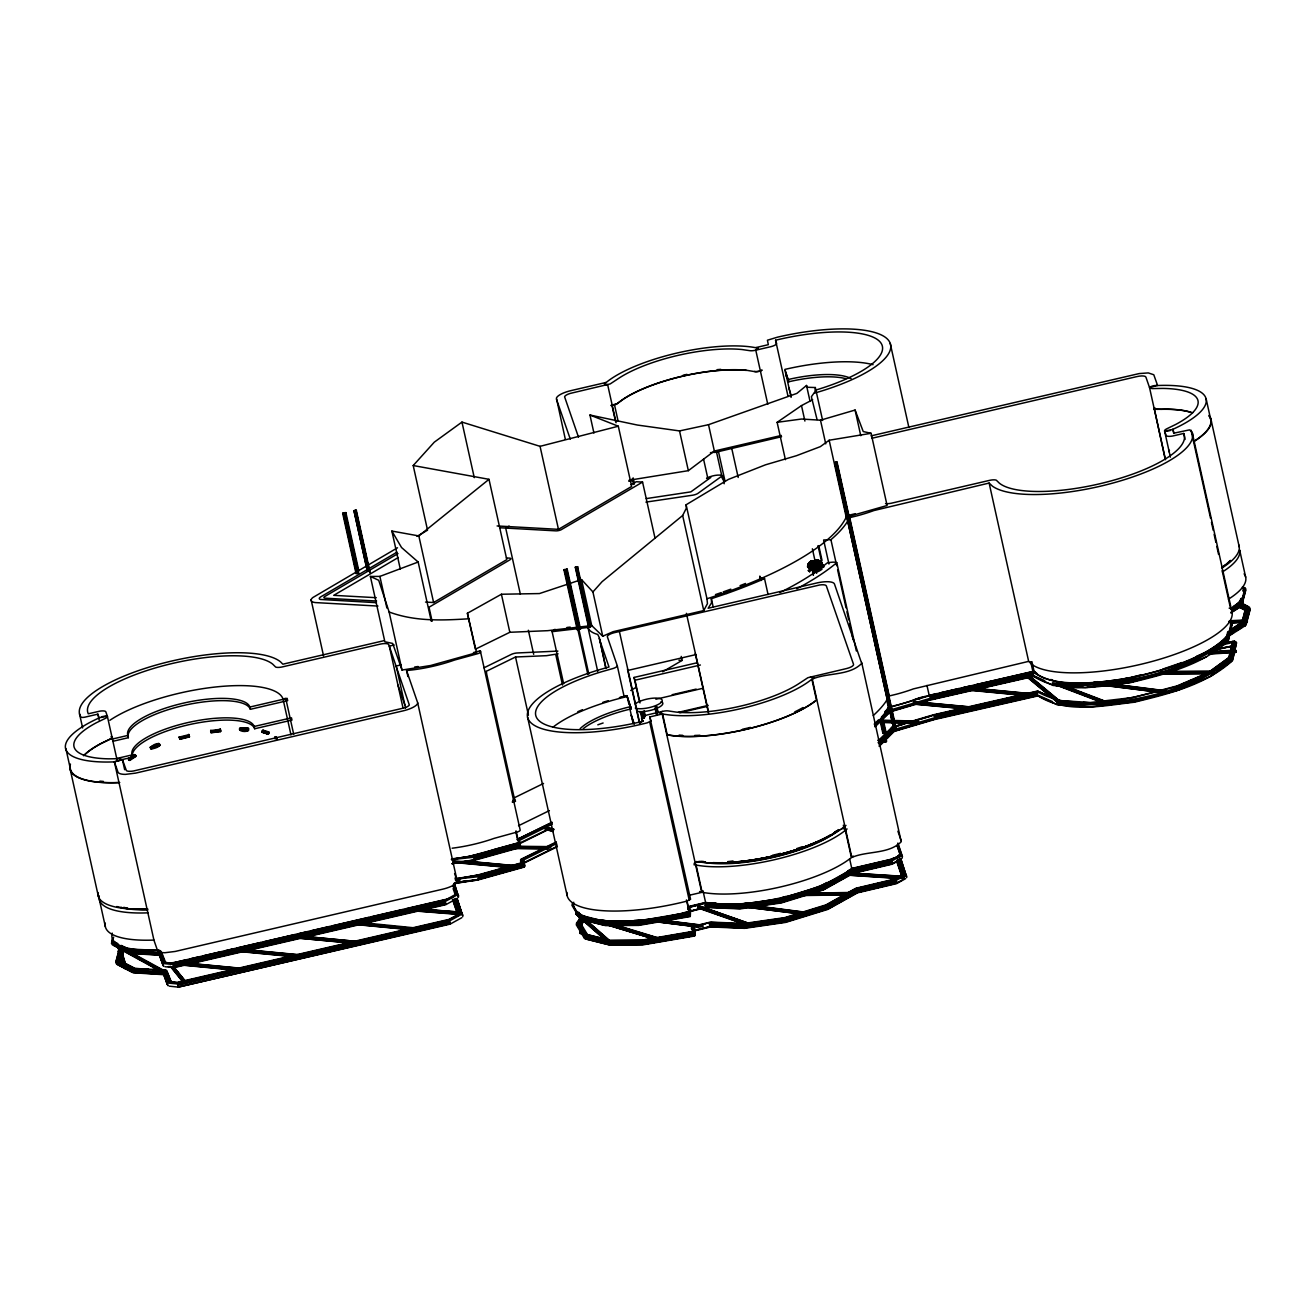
<?xml version="1.0" encoding="UTF-8"?>
<svg xmlns="http://www.w3.org/2000/svg" width="1316" height="1316" viewBox="0 0 1316 1316"><rect width="100%" height="100%" fill="white"/><g stroke="black" fill="none" stroke-linecap="round" stroke-linejoin="round"><path stroke-width="1.5" d="M811.051 561.126L807.547 566.834M812.564 570.618L813.765 571.522L812.12 570.256M809.258 564.794L809.175 567.361L810.64 568.117M811.281 561.11C808.073 561.159 808.008 568.347 807.596 566.785L808.09 567.558M179.914 739.296L179.305 736.861L179.914 739.296L189.438 736.894L188.813 734.46L189.438 736.894M813.074 574.747L813.091 574.187M901.69 876.209L848.146 872.853L848.08 875.354M903.352 878.644L903.664 876.324M514.671 799.371L512.335 802.234M683.185 933.538L693.219 931.81L692.15 926.579L691.394 928.635L693.104 930.889M808.731 566.768L809.225 568.364L808.188 567.196M814.291 561.373C812.301 559.793 813.946 563.067 814.078 561.11M664.498 920.97L690.258 916.561L690.637 909.471L688.942 907.217L705.392 903.171L739.362 904.569L780.47 898.614L822.516 885.635L852.242 869.07L891.36 859.842L900.374 854.857L901.74 855.416L902.332 858.081M809.653 568.019L809.307 565.748M451.914 863.773L473.925 860.467L520.083 847.57L519.952 841.862L518.175 839.657L552.062 822.961M543.459 848.261L521.317 859.068L520.478 861.174L522.271 863.378M454.217 883.53L478.234 879.927L524.41 867.03L524.278 861.322L522.485 859.118L543.886 848.557M891.327 729.146L892.166 727.041L903.944 723.537M1233.98 651.387L1231.661 661.389C1204.535 685.356 1168.542 693.812 1134.326 702.234C1102.561 705.672 1066.98 714.111 1038.028 695.884L1037.107 694.322L934.327 717.845L895.127 729.294L887.017 738.506M807.843 564.893L808.172 566.653L809.389 562.327M811.956 563.495L812.235 561.455M838.128 829.59L837.568 830.988A87.547 26.32 -12.5 0 1 709.949 862.704M128.31 759.283L134.397 754.611L135.943 755.746L128.655 759.974L131.123 757.49M128.754 758.197L130.3 759.332L129.248 760.418M657.441 921.957L657.572 919.473L657.441 921.957L698.648 927.073M261.95 731.828L263.068 730.183L268.744 731.959L267.987 734.213L261.95 731.828L267.987 734.213M267.016 733.39L268.744 731.959M808.814 563.034L807.892 566.094M811.265 569.631L810.08 568.347M112.65 938.209L111.63 942.042L127.52 950.267L158.743 952.208L163.595 966.224L158.627 953.689L127.455 951.764L111.482 943.49L112.502 939.64M118.983 950.004L115.94 961.503L131.83 969.727L163.052 971.669L167.922 985.668L162.954 973.149L131.764 971.224L115.792 962.934L118.851 951.386M160.519 970.024L166.441 970.402L170.981 982.953M813.699 571.276L812.762 570.782L813.025 571.999M220.512 731.581L220.2 729.097L220.512 731.581L211.136 732.782L210.807 730.298L211.251 731.104M593.927 433.03L589.946 415.034L637.322 425.035L679.533 430.924L708.518 424.69L796.871 393.402L806.511 385.473L807.3 387.266L815.328 387.529L815.015 391.675L811.38 396.725L817.055 419.541M809.998 566.538L810.08 565.469L810.294 566.686M808.814 563.593L808.781 568.167L807.892 566.472L809.932 568.808L809.324 567.18M808.205 565.946L809.274 563.445L808.501 565.896L808.386 564.844M508.437 867.524L454.053 862.506L454.267 860.022M971.241 709.489L913.288 704.093L913.617 701.806L973.56 707.383L973.231 709.669M235.334 970.205L181.032 965.023L181.263 962.522M299.522 957.012L239.183 951.254L239.38 949.247M243.312 970.747L243.69 968.691L187.365 963.328M353.428 943.375L297.103 938.012L297.416 936.35L359.762 942.289M301.545 957.209L301.726 955.794L239.38 949.856M512.911 801.345L513.01 802.217L512.944 800.983M809.718 564.301L810.82 561.422M1023.223 695.391L968.905 690.209L969.218 687.939M1242.978 603.83L1243.258 601.363L1241.399 600.573M1243.258 601.363L1241.646 605.36M758.822 906.231L808.435 912.597L808.172 914.85L746.6 907.201L746.912 904.701M808.106 915.081L808.435 912.597M900.489 860.746L899.437 856.864M1112.217 683.975L1166.058 690.801L1165.795 693.055L1103.927 685.439L1104.239 682.955L1108.236 683.465M162.871 965.006L158.743 952.208M167.181 984.467L163.052 971.669M813.897 561.685L814.555 560.83M1227.779 631.614L1226.38 637.618C1199.271 661.586 1163.278 670.025 1129.062 678.464C1097.281 681.902 1061.699 690.341 1032.764 672.114L1033.718 676.44C1062.654 694.667 1098.235 686.228 1130.016 682.774C1164.676 674.302 1201.13 665.633 1228.305 640.991L1232.187 623.323L1230.115 621.613M1178.05 690.209L1210.885 676.292L1232.615 660.451L1236.497 642.784L1234.424 641.073L1223.6 643.327M1037.107 694.322L1037.074 691.574C1073.511 711.989 1118.107 701.099 1156.484 691.805M808.271 570.667L809.751 571.555L808.518 570.65L809.801 570.354L808.435 570.239M900.868 858.608L906.658 877.542L900.72 860.055M1242.156 600.392L1242.584 603.172M1242.403 605.195L1242.863 600.705M454.793 884.582L458.511 897.167L454.645 885.997M462.821 916.627L457.178 898.466M808.896 565.814L809.324 563.758L808.649 567.69L810.376 561.8M579.961 932.501L581.935 932.139L582.248 933.274L579.879 933.11L579.599 914.406M808.353 566.127L809.027 563.84M811.873 562.014L811.84 564.251M808.172 564.153L807.646 566.275L808.353 563.725M810.985 562.985L811.33 561.537M579.862 918.765L576.392 923.322L585.867 939.065L609.884 945.085L643.03 944.855L694.585 936.005L694.963 928.915L693.252 926.661L709.702 922.631L743.672 924.013L784.78 918.058L826.843 905.079L856.552 888.514L895.67 879.285L904.684 874.317L906.806 876.111M809.225 568.973L809.899 568.677M457.244 880.93L458.281 881.95L459.564 881.276L459.35 879.828L457.919 879.614M1103.927 685.439L1104.091 684.583L1165.894 692.43M1104.075 683.81L1104.239 682.955M514.375 801.921L514.375 800.819C511.118 799.157 516.119 803.073 515.05 800.852M605.821 668.413L599.274 637.602L597.727 634.46L595.112 633.605A63.365 19.049 -12.5 0 1 588.976 629.459L587.972 627.452L552.111 631.664L563.659 683.761M811.166 563.166L811.38 561.998M126.517 968.148L124.198 968.082L125.612 966.783L119.937 947.833M1165.186 459.235L1154.214 408.223M807.58 566.077L808.205 564.103M1209.486 651.7L1210.194 653.591L1208.96 654.134L1235.642 652.456L1236.333 651.206L1235.461 650.088L1213.484 651.453M878.117 742.504L886.458 741.484L885.8 739.576L884.582 740.102M809.801 570.354L809.291 571.473M1232.187 623.323L1228.437 639.609C1179.432 677.526 1113.089 689.321 1052.389 684.271M1236.497 642.784L1232.747 659.069C1183.742 696.97 1117.399 708.781 1056.699 703.731M1231.447 622.123L1227.713 638.326C1178.922 676.062 1112.892 687.807 1052.455 682.774M1235.757 641.566L1232.023 657.77C1183.232 695.506 1117.202 707.268 1056.764 702.234M1227.335 641.945L1230.608 627.929M1234.424 641.073L1230.69 657.079L1209.223 672.723L1177.672 686.212L1162.258 690.275M661.537 941.368L662.112 938.966L661.537 941.368L605.492 924.424M1223.14 643.672L1232.993 641.468L1229.276 657.227L1209.766 671.44M1228.19 659.546L1232.993 641.468M1230.263 623.142L1246.696 622.287L1247.387 621.103L1246.005 619.902M751.14 926.316L751.37 924.21L700.523 906.346M1108.895 703.928C1106.97 706.955 1108.171 700.671 1109.075 703.205M121.335 948.852L118.407 960.022L133.771 967.967M122.635 949.543L119.772 960.565L134.906 968.379L148.708 969.267M123.852 949L120.513 961.782L135.564 969.547M120.365 963.23L121.319 959.561M122.273 955.877L123.704 950.382M1242.288 620.987L1245.627 608.124L1240.593 605.524M1242.617 620.527L1245.479 609.571L1238.784 606.117M113.62 937.14L112.633 940.924L117.848 943.621M119.427 950.925L116.943 960.384L132.603 968.477L165.207 969.958L169.715 981.44L177.249 982.345L231.188 969.843M1240.791 598.55L1239.804 602.333L1233.158 606.561M1242.781 590.983L1243.784 587.199M1244.739 591.526L1240.758 606.66L1230.789 612.993M1245.068 626.103L1245.528 621.843M1247.058 618.536L1249.048 610.969M578.991 917.022L575.734 913.847L577.082 912.333M1231.118 609.423L1241.087 603.073L1245.133 587.742M1245.726 590.407L1241.679 605.738L1231.71 612.088M1250.052 609.867L1246.005 625.199L1227.696 636.829M1170.96 673.134C1162.061 672.558 1162.357 675.519 1161.09 671.719M1169.875 671.44L1213.845 671.242L1214.043 673.249L1212.924 672.953M164.632 973.626L120.365 949.33L121.417 947.191M804.273 893.251C806.198 897.134 801.049 894.387 804.273 893.251L852.735 892.413L852.11 894.699M812.597 561.175L812.35 563.133M880.98 720.132L882.148 721.398L881.44 722.55L880.404 722.023L880.98 720.132L918.058 721.119L918.65 722.352L917.943 723.504L880.865 722.5M809.636 563.972L810.36 562.541L809.916 563.314M809.011 563.232L807.958 566.324L808.731 568.084M807.695 565.485L810.82 561.225L809.159 562.853L809.85 561.916M239.512 728.883L240.219 727.945L248.51 728.34C250.534 732.568 239.298 732.338 239.512 728.883L248.51 728.34M240.976 729.508L240.269 730.446M514.638 801.181L514.095 801.082M808.912 571.16L808.715 570.947M814.028 561.373L813.206 560.715L812.975 564.383M809.982 562.853L810.771 561.504M807.843 565.518L808.567 563.939M359.564 941.713L303.453 936.301M632.223 478.679L633.654 484.469M1219.767 647.505L1219.159 648.772L1231.776 646.14M513.997 800.983L515.527 801.214M602.744 636.22L592.924 591.937L602.054 581.705L682.659 515.494L686.31 508.239L686.13 504.752L728.455 479.386L765.501 464.811L796.476 455.698L820.361 446.634L829.162 440.235L871.093 433.309L887.099 505.509L846.221 517.172A226.188 68.021 -12.5 0 1 706.972 598.764L707.449 603.6L703.747 610.575L613.124 631.68L602.744 636.22L591.723 625.594L581.524 579.566L539.445 593.565L501.412 594.24L467.394 613.272L475.372 649.199L509.835 632.289L547.67 630.677L591.723 625.594M887.05 701.329L888.333 707.169L886.31 710.969A226.336 68.07 -12.5 0 1 874.712 725.017M810.343 568.347L810.08 565.469M871.011 435.892L1139.228 373.563L1148.292 372.921L1153.787 374.747L1157.603 385.522A91.232 27.439 -12.5 0 1 1172.803 429.345L1174.119 433.112L1189.615 429.855L1192.181 432.372A105.165 31.617 -12.5 0 1 1111.757 483.35A105.165 31.617 -12.5 0 1 992.445 486.18L989.122 483.054L873.873 510.559A63.365 19.049 -12.5 0 1 856.749 515.921L849.725 517.649L846.155 523.538A230.432 69.287 -12.5 0 1 830.922 539.692L823.619 539.988L828.948 564.038M849.725 517.649L889.254 695.967L885.684 701.856A230.432 69.287 -12.5 0 1 873.281 715.526M521.317 859.068L522.485 864.283M1231.661 632.832L1231.99 631.45L1230.115 630.857L1229.786 632.223L1231.661 632.832L1228.305 635.167M578.497 437.175L564.58 396.758A8.357 2.517 -12.5 0 1 570.305 393.402L610.229 383.91L618.948 378.169A82.875 24.922 -12.5 0 1 741.977 349.53L749.857 350.681A6.975 2.106 -12.5 0 0 755.779 350.188L758.098 348.411L755.91 347.572M623.965 695.884L617.303 665.83L607.318 636.631A8.357 2.517 -12.5 0 1 613.881 632.782L819.769 584.962A8.373 2.517 -12.5 0 1 826.349 585.933L853.525 664.317A8.373 2.517 -12.5 0 1 846.122 668.66L807.876 677.707L799.157 683.448A82.875 24.922 -12.5 0 1 676.128 712.088L668.248 710.92A6.975 2.106 -12.5 0 0 662.343 711.43L660.007 713.206L662.195 714.045L701.724 892.363L699.553 891.541M555.023 629.262L552.111 631.664M150.254 746.995C152.212 746.008 151.472 751.222 150.287 747.636C159.006 739.082 165.882 746.452 151.373 749.001M158.693 743.425L159.581 745.761M120.365 949.33L121.796 948.606M579.698 919.275L577.411 922.269L584.913 934.755L608.93 940.759L642.076 940.529L653.97 938.489M579.714 920.164L576.244 924.737L584.567 938.604L608.88 944.691L642.504 944.444L694.651 935.495L693.252 926.661M583.465 920.624L580.998 923.848L587.561 934.771L603.156 938.67M580.965 924.835L584.337 920.41M580.85 925.28L584.551 920.41M757.523 349.299L757.638 347.967M660.583 712.301L660.467 713.65M1231.069 625.939L1232.039 624.787M1235.379 645.383L1236.349 644.231M899.206 859.364L900.473 858.608M276.919 737.569L275.093 736.861L274.896 738.802M427.404 529.542L413.208 465.535L434.296 442.16L461.965 422.091L540.053 446.338L618.306 426.22L631.664 486.443L558.461 529.345L497.103 525.956M897.068 845.744L899.716 853.393A12.551 3.767 -12.5 0 1 888.728 859.825L852.834 868.182L847.668 871.422A87.053 26.172 -12.5 0 1 714.423 903.483L705.59 902.463L689.107 906.362L687.676 907.398L689.058 911.61L682.379 913.238A100.987 30.367 -12.5 0 1 573.727 902.25M897.89 856.272L898.91 855.186M897.94 859.101L903.22 874.63L902.217 875.732L896.936 860.187M694.585 936.005L694.914 930.231L709.966 926.563L743.951 927.945L785.619 921.94M520.083 847.57L519.886 843.194M524.212 862.638L523.439 863.428L557.326 846.731L556.569 843.605L523.62 859.973M134.397 754.611L134.89 756.832M184.503 982.953L185.753 982.164M810.113 562.508L811.544 561.192M874.202 724.113L878.545 719.852M881.457 717.006L890.159 708.485L889.024 707.63L884.665 711.89M874.86 725.445L890.817 709.834L930.017 698.385L1032.797 674.861M874.795 726.777L890.751 711.15L930.248 699.602L1033.225 676.046L1053.047 685.455L1085.634 687.528L1129.802 682.33L1174.596 670.502M878.512 743.573L894.469 727.945L893.334 727.074L880.256 739.888M879.187 744.905L895.127 729.294M879.104 746.238L895.061 730.61L934.557 719.046L1038.423 695.374L1052.586 701.658M882.97 717.598L888.81 711.907M875.436 726.169L879.795 721.908M882.707 719.062L889.978 711.94M878.249 740.678L892.166 727.041M885.832 738.473L888.744 735.628M879.746 745.629L884.122 741.352M515.411 801.23L515.148 800.26M847.076 828.965L845.365 830.297A91.232 27.439 -12.5 0 1 696.098 865.04L693.96 864.744M853.113 856.206L851.797 857.44L812.268 679.122L813.568 677.872A4.524 1.365 -12.5 0 0 811.873 676.885L810.475 676.95L813.502 677.345L812.268 679.122C827.6 672.427 849.281 676.046 861.684 663.428L834.476 584.024A16.73 5.034 -12.5 0 0 818.075 582.692L708.14 608.255L711.495 602.958L711.364 598.731L726.777 593.5M1234.227 650.63L1235.461 650.088M514.161 801.411L515.263 801.23M853.015 856.354L851.797 857.44C867.129 850.761 888.81 854.38 901.213 841.763L861.667 662.442M856.354 650.976L836.779 562.656L835.232 563.939A231.912 69.732 -12.5 0 1 796.822 588.729M845.991 825.395L843.704 827.27A91.577 27.537 -12.5 0 1 696.394 861.536M473.447 652.572L480.307 650.795L480.636 651.733A4.178 1.25 -12.5 0 1 477.774 653.674L454.514 660.056A63.365 19.049 -12.5 0 1 412.582 669.893L406.562 670.518L417.682 702.81A16.713 5.034 -12.5 0 1 402.943 710.903L135.647 773.117L125.398 774.384A16.713 5.017 -12.5 0 1 117.963 772.097L114.36 761.75L122.437 759.677L126.402 770.617A8.357 2.517 -12.5 0 0 133.442 770.995L404.473 707.86A8.357 2.517 -12.5 0 0 409.342 705.014L388.697 644.478A8.357 2.517 -12.5 0 0 380.653 644.034L282.463 666.883A6.975 2.089 -12.5 0 1 275.636 667.048L272.725 664.169A96.808 29.116 -12.5 0 0 164.911 665.287A96.808 29.116 -12.5 0 0 87.678 712.104L88.254 713.798L99.917 711.134A6.958 2.089 -12.5 0 1 105.79 711.726L107.353 716.184A6.975 2.106 -12.5 0 1 105.165 718.487L96.43 722.714A82.875 24.922 -12.5 0 0 108.981 758.839L119.674 758.674L122.437 759.677L114.41 761.865A91.232 27.439 -12.5 0 1 99.161 717.911L97.861 714.144L85.014 717.138A4.178 1.25 -12.5 0 1 80.819 716.973L79.519 713.914A105.165 31.617 -12.5 0 1 163.398 663.083A105.165 31.617 -12.5 0 1 280.522 661.849L282.858 664.202L384.058 640.662M1170.385 457.129L1164.611 431.072A6.975 2.106 -12.5 0 1 1166.798 428.786L1175.533 424.542A82.875 24.922 -12.5 0 0 1162.999 388.417L1152.29 388.582L1150.266 388.236L1150.25 386.986A4.524 1.365 -12.5 0 1 1154.477 385.604L1157.57 385.391L1149.526 387.578L1165.515 459.712M1154.839 407.746L1154.872 408.996L1156.896 409.342L1167.588 409.177A82.875 24.922 -12.5 0 1 1192.641 412.813M400.294 569.071L391.872 531.055L418.833 535.925L488.993 479.32L506.792 559.629L433.606 602.531L425.529 602.07M629.032 480.241L688.35 470.667L714.358 451.043L781.342 435.448M710.426 452.655A9.047 2.714 -12.5 0 1 715.065 452.424L781.572 436.698M342.67 513.355L345.993 512.911L342.67 513.355L356.06 573.628M353.971 510.772L356.373 510.444L353.971 510.772L366.819 568.726M563.939 569.828L567.262 569.384L563.939 569.828L577.329 630.101M575.256 567.245L577.642 566.933L575.256 567.245L588.614 627.419M834.739 462.656L837.14 462.344L834.739 462.656L894.107 730.479L895.439 730.676L896.509 730.166L837.058 462.13M884.286 732.354L882.904 733.374L886.129 732.617L882.921 718.322M894.107 730.479L896.509 730.166M838.983 829.903L832.666 834.541A82.875 24.922 -12.5 0 1 709.637 863.181L701.741 862.013A6.975 2.106 -12.5 0 0 695.835 862.523L694.091 863.395M1214.536 650.384L1219.422 646.83M1210.72 675.766L1213.977 673.397M1217.218 671.028L1228.618 662.721M1209.042 672.213L1228.322 658.165M724.195 483.745L722.402 475.718L698.056 493.303A5.577 1.678 -12.5 0 1 692.397 495.244L645.909 502.12M1228.683 634.559L1232.056 632.206M785.405 459.679L777.131 422.321L801.493 405.591L812.663 399.719M129.379 758.213L135.005 754.627M129.955 758.641L135.597 755.055M128.655 759.974L134.298 756.387M130.3 759.332L135.943 755.746M129.856 760.434L135.893 756.437M1231.825 610.723L1241.811 604.373L1245.89 588.959L1242.337 587.117M1231.085 612.039L1237.714 607.811M1229.457 630.331L1242.732 621.909L1246.63 607.021L1241.514 604.373M1229.16 631.302L1244.113 621.794L1248.094 606.66L1241.136 603.057M1230.444 632.042L1245.413 622.517L1249.46 607.186L1242.386 603.534M1227.828 635.48L1246.12 623.817L1250.2 608.42L1246.647 606.577M1228.749 635.71L1233.734 632.552M1237.056 630.43L1242.024 627.271M1231.858 629.13L1241.794 622.813M132.439 908.879A87.547 26.32 -12.5 0 0 141.898 909.175L142.457 908.813A86.576 26.024 -12.5 0 1 138.591 908.78M599.158 638.359L609.012 667.015L600.014 669.548A105.165 31.617 -12.5 0 0 530.101 721.925A105.165 31.617 -12.5 0 0 647.308 722.813L651.042 720.971L649.775 716.924L662.59 713.946A91.232 27.439 -12.5 0 0 811.857 679.204L816.463 699.964A91.232 27.439 -12.5 0 1 667.196 734.706L666.801 734.789M566.916 892.413A105.165 31.617 -12.5 0 0 686.837 901.147L690.571 899.289L649.775 716.924M397.514 547.785L312.895 597.513A15.315 4.606 -12.5 0 0 315.346 602.58L377.972 606.067M416.975 536.385L427.568 530.167M397.004 552.161L320.824 596.806A6.975 2.089 -12.5 0 0 320.397 599.454L376.442 602.679M397.991 553.608L324.789 596.51A4.178 1.25 -12.5 0 0 325.381 598.204L376.606 601.034M398.255 557.523L333.721 595.342L376.277 597.694M509.144 526.071L505.706 528.078L520.363 594.207M631.071 484.765L636.237 481.738L642.57 482.084L655.023 538.178M642.57 482.084L561.06 529.805A4.178 1.25 -12.5 0 1 555.878 530.858L499.767 527.749M630.726 690.505L636.039 687.38M662.622 671.818L682.116 660.402L681.227 656.404M853.015 894.403L804.553 895.242L781.342 902.463L739.641 908.501L705.656 907.102L705.179 905.951L705.063 904.437L739.049 905.819L780.75 899.782L823.372 886.639L852.998 870.106L891.87 860.96L901.74 855.416L897.792 843.753M806.379 912.662L827.682 906.082L857.308 889.55L896.18 880.404L906.066 874.877L900.786 859.332M821.694 885.421L826.958 882.477M848.014 870.748L851.518 868.807L890.948 859.48L894.123 857.752M822.665 889.731L826.168 887.774M829.672 885.816L850.728 874.104M891.87 860.96L892.462 863.625L853.591 872.771L823.964 889.303L808.468 894.09M843.556 895.094L826.02 904.865L801.576 912.416M847.06 893.136L855.844 888.251L895.258 878.923L903.22 874.63M825.527 905.523L843.128 895.719M848.409 892.791L855.449 888.876L895.11 879.45M828.718 908.205L856.798 892.577L894.238 883.71M896.18 880.404L896.772 883.069L857.9 892.215L828.274 908.764L785.668 921.907M163.019 963.542L173.284 964.513L445.203 901.526L457.919 894.502L454.053 883.332M167.329 983.003L177.594 983.973L449.513 920.97L462.229 913.946L457.063 899.075M457.491 898.236L445.811 904.684L249.941 950.053M461.817 917.68L450.121 924.128L178.302 987.115L169.254 986.161M901.328 859.167L892.314 864.151L853.196 873.38L823.487 889.945L781.424 902.924L754.019 906.888M905.638 878.627L896.624 883.612L857.506 892.84L827.797 909.405L785.734 922.384L744.626 928.339L710.656 926.941L694.206 930.988M898.269 860.351L891.903 863.79L852.488 873.117M896.212 883.25L902.579 879.812M812.926 571.966L814.061 572.707M762.112 370.059L760.368 370.931A6.975 2.106 -12.5 0 1 754.463 371.441M519.294 840.513L552.259 824.161M519.129 843.967L547.67 829.919M547.456 846.813L556.372 842.405M483.959 667.821L511.184 654.463A5.577 1.678 -12.5 0 1 517.27 652.966L557.902 651.091M543.557 783.448L514.128 797.874L514.572 799.421L486.098 671.423L515.527 656.997L546.535 655.681L558.132 653.838M518.52 825.741L549.381 810.623M551.963 822.286L517.484 839.197L515.757 831.416M516.991 839.608L552.062 822.5M519.804 843.03L547.472 829.524M547.143 846.451L556.372 841.944M524.113 862.49L555.484 847.175M810.837 568.709L811.627 569.351L810.409 567.706M99.128 717.796L107.353 716.184L117.124 760.27M1185.042 439.478L1183.709 433.457L1172.441 436.057A6.958 2.089 -12.5 0 1 1166.173 435.53L1164.611 431.072L1172.852 429.46M1181.916 662.54L1162.867 669.071M1196.524 656.306L1203.827 653.18M1206.575 656.832L1169.776 671.818M1208.137 672.64L1177.096 685.899L1161.222 690.094M1176.817 686.475L1205.637 674.154M150.879 746.781L159.088 743.54M150.287 747.636L159.499 744.066M151.57 748.031L159.779 744.79M150.978 748.886L159.812 745.432M577.148 914.291L575.964 914.373M467.394 613.272L476.573 652.687L430.677 665.501L402.005 670.041L392.711 643.442L384.864 641.764L370.388 576.457L379.88 576.408L418.159 562.031L431.303 621.317M615.526 421.498L611.973 405.443L616.447 404.275L620.066 401.561A82.53 24.823 -12.5 0 1 746.452 370.421M777.131 422.321L801.493 419.031L820.493 420.199L855.087 410.049L863.23 431.549L871.093 433.309M816.233 559.974L816.907 560.139M780.339 898.17L785.981 896.426M797.825 913.567L784.665 917.63L746.287 923.174M802.497 913.863L785.076 919.242L743.359 925.28L709.373 923.898L709.966 926.563M917.63 699.257L921.447 698.122M891.393 727.83L904.766 723.849M912.399 721.563L931.498 715.871M913.37 700.013L925.164 696.526M890.768 711.314L918.255 703.172M924.145 701.412L930.05 699.668M909.833 721.793L933.406 714.802L1037.469 691.048L1053.392 698.122M893.12 731.351L934.36 719.128M889.024 707.63L929.293 695.769L1032.764 672.114M891.903 711.38L930.264 700.079L1033.718 676.44M893.334 727.074L906.757 723.126M910.606 722.007L933.62 715.23L963.46 708.403M894.288 731.4L934.574 719.539L1038.028 695.884M841.368 828.8L845.382 827.978M814.489 393.089L818.091 392.069A105.165 31.617 -12.5 0 0 888.728 340.581A105.165 31.617 -12.5 0 0 777.476 337.176L767.425 340.219L768.33 344.677L755.516 347.671A91.232 27.439 -12.5 0 0 606.248 382.413L570.98 390.622A16.73 5.034 -12.5 0 0 556.421 398.172L565.321 439.248M469.022 856.453L518.455 842.98L518.159 844.839M452.671 862.885L473.859 859.99L520.462 846.978L520.379 845.727L519.129 843.26L472.97 856.157L452.951 859.167M519.869 844.296L473.267 857.325L453.033 859.496M473.612 858.789L520.379 845.727M456.29 879.203L477.132 875.173L522.765 862.441M455.27 878.907L477.28 875.601L523.439 862.704L524.689 865.171L524.771 866.422L478.169 879.45L455.056 882.608M477.198 875.65L506.676 867.425M510.608 866.323L522.386 863.033L520.544 859.858M524.179 863.757L477.576 876.785L455.336 879.17M477.922 878.249L524.689 865.171M478.086 879.499L523.719 866.75M101.497 716.776L105.658 715.97M1170.483 430.48L1166.305 431.286M1131.086 677.46L1141.021 674.845M1132.056 681.787L1163.821 673.381M1153.277 692.2L1133.421 697.447L1104.075 700.902M1178.906 689.962L1134.112 701.79L1089.961 706.988L1057.357 704.899L1037.534 695.49M179.289 737.108L188.945 734.673M179.404 737.733L189.126 735.266M179.798 738.424L189.323 736.022M179.601 738.49L189.109 736.088M179.798 739.082L189.438 736.647M689.091 907.398L702.777 903.993M697.315 925.872L705.129 923.931M706.001 902.628L687.84 907.119L688.992 911.856M690.604 910.985L699.701 908.747M697.595 925.23L710.311 922.088L742.273 923.388M694.93 930.445L711.265 926.398L715.262 926.563M889.254 695.967L896.278 694.256A63.365 19.049 -12.5 0 0 913.403 688.893L1028.651 661.372L1031.974 664.514A105.165 31.617 -12.5 0 0 1151.303 661.668A105.165 31.617 -12.5 0 0 1231.71 610.706L1192.181 432.372M700.013 908.484L689.897 911.527L706.347 907.497L740.316 908.879L750.104 907.464M847.389 515.592L855.318 513.684M888.333 707.169L898.252 704.784A59.088 17.766 -12.5 0 0 919.062 697.875L929.228 695.506L926.941 685.406M788.021 396.313L775.568 340.219L778.282 339.577A96.808 29.116 -12.5 0 1 880.717 342.703A96.808 29.116 -12.5 0 1 815.673 390.095M870.962 864.711L882.872 861.881M1222.383 644.889L1232.023 642.619L1232.615 645.284M892.297 862.391L853.508 871.521L823.931 888.037L781.095 901.263L739.164 907.333L705.179 905.951M896.607 881.852L857.835 890.965L828.241 907.497L785.405 920.707L743.474 926.777L709.489 925.395M871.916 438.261L1136.827 376.606A8.373 2.517 -12.5 0 1 1145.907 377.1L1149.526 387.578M394.191 644.972L389.306 646.107L403.074 708.222M401.084 664.876L396.198 666.011L405.542 708.09M109.853 720.313A96.808 29.116 -12.5 0 1 211.498 687.462A96.808 29.116 -12.5 0 1 283.022 698.977L285.736 698.352L293.715 734.344M112.14 739.082L127.849 735.43A62.675 18.852 -12.5 0 1 182.644 703.32A62.675 18.852 -12.5 0 1 249.876 707.037L287.168 698.352L287.661 700.622L250.369 709.308A62.675 18.852 -12.5 0 0 183.154 705.59A62.675 18.852 -12.5 0 0 128.343 737.7L112.65 741.352M116.466 758.542L132.159 754.89A62.675 18.852 -12.5 0 1 186.954 722.78A62.675 18.852 -12.5 0 1 254.185 726.481L291.478 717.812L291.971 720.082L254.695 728.751A62.675 18.852 -12.5 0 0 187.464 725.034A62.675 18.852 -12.5 0 0 132.669 757.161L120.891 759.891M628.045 670.387L695.835 654.611M639.066 700.145L634.032 677.444L697.447 662.688M634.032 677.444L634.986 680.224L700.392 665.008M672.18 694.7L696.18 689.107M655.878 699.24L703.435 688.169M662.343 711.43L647.127 714.966A6.958 2.089 -12.5 0 0 641.484 718.075L642.537 721.398L633.638 723.422A96.808 29.116 -12.5 0 1 536.829 718.059A96.808 29.116 -12.5 0 1 602.432 671.505L613.47 668.38A6.958 2.089 -12.5 0 0 617.303 665.83M678.201 712.384L708.222 705.392M679.714 712.779L707.465 706.33M1230.493 624.261A100.97 30.367 -12.5 0 1 1148.325 673.479A100.97 30.367 -12.5 0 1 1036.58 673.447L1034.853 671.538L1032.863 671.423L929.228 695.506M689.304 895.258L702.135 892.281A91.232 27.439 -12.5 0 0 851.403 857.538L845.365 830.297M172.922 962.901L186.921 959.66M190.919 958.722L198.897 956.88M202.894 955.959L220.874 951.781M224.871 950.859L232.866 949M236.864 948.079L260.848 942.536M264.829 941.598L294.8 934.656M298.798 933.735L306.793 931.876M310.79 930.955L328.77 926.793M332.767 925.872L368.727 917.532M372.724 916.61L402.696 909.669M406.693 908.731L444.644 899.947M159.598 950.991L163.974 962.391L173.021 963.345L444.857 900.358L456.537 893.909L453.329 884.599M173.613 965.993L445.565 902.99L445.203 901.526M164.944 966.717L173.992 967.655L183.977 965.335M189.981 963.954L245.944 950.991M237.176 968.461L289.125 956.419M297.12 954.577L349.069 942.536M353.066 941.614L448.97 919.39L459.383 913.666L454.234 898.729M163.908 970.451L168.3 981.851L177.347 982.789L449.167 919.818L460.847 913.37L455.698 898.466M177.923 985.437L449.875 922.434L449.513 920.97M178.302 987.115L450.105 923.651L449.875 922.434M929.08 695.358L937.091 693.532M941.088 692.611L959.101 688.498M963.098 687.594L971.109 685.768M975.107 684.846L1033.142 671.604L1036.695 673.167M929.655 696.921L1032.632 673.364M932.041 699.207L972.063 690.077M978.068 688.712L1034.113 675.914L1044.723 680.635M967.441 707.498L1037.074 691.574M933.965 716.381L1036.942 692.825M1019.834 675.141L1027.73 673.348M933.406 715.295L961.025 708.995M974.827 705.853L1020.213 695.506M1026.118 694.157L1035.988 691.903M1231.99 646.238L1218.172 649.314L1216.593 647.768M454.563 883.151L464.235 881.144M628.785 481.261L632.766 480.472M817.4 559.744L816.282 559.793M451.964 859.759L455.764 859.019M1217.185 648.92L1232.089 646.14M646.255 498.6L690.851 491.871L710.805 477.461L706.56 478.448A9.047 2.714 -12.5 0 1 721.267 475.29L722.402 475.718M816.035 559.777L816.101 559.876M451.997 859.907L455.78 859.233M456.307 879.351L465.798 877.673M469.598 876.999L475.29 875.995M642.093 919.884L634.115 920.575M683.119 912.86L687.034 912.185M637.766 921.085L689.304 912.235L690.341 916.035M689.749 913.37L637.602 922.335L603.978 922.565L579.665 916.479L572.082 903.862M690.143 914.834L637.766 923.832L603.945 924.062L579.55 917.959M638.194 925L689.946 916.166L689.502 915.031M658.543 921.99L638.721 925.395L605.574 925.625L581.557 919.621M656.174 937.666L693.302 931.3M657.934 937.815L693.614 931.695M694.058 932.83L641.912 941.779L608.288 942.026L583.975 935.939M694.453 934.278L642.076 943.276L608.272 943.523L583.86 937.403M645.399 943.983L694.256 935.627L693.812 934.475M643.014 940.397L649.035 939.377M659.086 937.65L663.1 936.959M667.113 936.285L671.127 935.594M675.157 934.903L679.171 934.212M451.306 859.282L464.992 857.012M468.907 856.371L472.822 855.713M452.26 863.609L473.776 860.039M455.616 878.743L477.132 875.173M454.629 883.381L476.129 879.812M744.001 903.434L748.031 902.842M210.642 730.561L220.43 729.311M210.593 731.202L220.644 729.919M213.225 731.63L220.743 730.676M210.692 731.959L220.068 730.775M210.889 732.568L220.693 731.318M452.688 862.983L473.925 860.467M455.073 882.674L478.234 879.927M1093.909 682.132L1097.807 681.672M1125.196 678.447L1129.112 677.987M1087.032 687.363L1106.591 685.06M1114.422 684.139L1118.337 683.678M1122.235 683.218L1130.066 682.297M1098.218 701.592L1090.388 702.497L1058.706 700.474M566.933 627.485L570.223 627.107M814.752 560.139L816.397 560.813M452.589 858.739L455.862 858.427A59.204 17.799 -12.5 0 0 494.668 849.33L518.701 842.684L516.102 831.005M1235.642 652.456L1234.326 652.094M877.986 740.135L885.8 739.576M878.562 740.563L886.375 740.003M878.825 741.286L886.622 740.727M878.644 742.027L886.458 741.484M1212.085 651.996L1236.069 650.499M1210.358 652.835L1236.333 651.206M1208.368 653.723L1236.168 651.963M1229.588 620.757L1246.647 619.902M1229.078 621.218L1235.23 620.905M1230.756 621.218L1247.173 620.362M1228.914 622.057L1247.387 621.103M1230.773 622.698L1247.206 621.843M885.931 741.961L884.665 741.566M119.756 782.559L116.746 782.691A91.577 27.537 -12.5 0 1 70.472 764.053M147.787 909.011L144.776 909.142A91.577 27.537 -12.5 0 1 98.009 892.528M607.647 384.667L606.232 384.716A4.524 1.365 -12.5 0 1 604.538 383.729L605.837 382.495L604.603 384.272L607.647 384.667L616.085 422.732M610.821 405.476L617.22 403.551L623.537 398.913A82.875 24.922 -12.5 0 1 746.583 370.273L755.713 371.786A4.524 1.365 -12.5 0 0 761.619 370.388M159.22 950.201L153.478 950.366A87.053 26.172 -12.5 0 1 112.222 933.11M813.469 893.367L819.523 893.268M839.723 892.922L849.823 892.742M804.635 893.778L853.097 892.939M813.272 894.074L819.342 893.975M804.734 894.535L853.212 893.696M809.34 894.913L843.671 894.321M803.648 895.538L848.557 894.847M147.82 909.85L142.473 909.932A82.875 24.922 -12.5 0 1 121.121 907.448M469.055 618.767C442.094 620.445 415.083 621.645 389.125 611.989L378.712 580.29L370.388 576.457M768.083 594.618L764.53 578.596L759.974 578.053M638.704 920.953L604.62 921.315L580.586 915.294L578.711 912.185M639.132 924.868L604.57 925.23L580.257 919.16L571.934 905.293M643.458 944.312L610.904 944.543L589.206 939.114M1175.073 671.654L1211.049 671.505M1162.193 672.015L1214.158 671.785M1162.275 672.772L1214.224 672.558M1162.077 673.463L1208.039 673.266M1161.271 673.71L1205.242 673.529M1161.699 673.825L1207.66 673.628M118.835 950.349L117.93 951.254L119.082 952.142M518.52 846.287L550.187 846.616M519.475 846.665L537.273 846.846M518.948 846.78L550.614 847.109M517.106 847.52L550.746 847.849M512.944 848.195L548.558 848.557M511.908 848.557L548.081 848.968M239.775 728.225L247.605 728.422M239.528 729.656L248.099 730.643M239.825 730.248L248.543 730.364M882 720.642L918.502 721.612M882.148 721.398L918.65 722.352M880.404 722.023L918.436 723.076M821.858 563.791L817.549 560.139L819.506 560.912M711.989 902.875L715.986 903.039M716.94 907.349L736.927 908.172M728.965 923.207L711.002 922.467L711.479 923.635M736.96 923.536L740.941 923.7M729.245 927.138L745.234 927.796M678.941 660.237L682.116 660.402M506.38 557.951L509.67 558.132A4.178 1.25 -12.5 0 1 509.966 559.793L429.016 607.235L432.125 621.267M159.335 954.873L128.113 952.932L112.222 944.707M163.645 974.333L132.423 972.392L116.532 964.167M1055.35 685.34L1059.314 685.603M1071.191 686.36L1083.068 687.116M1061.798 701.017L1079.383 702.135M1083.298 702.382L1091.112 702.892M1059.676 704.8L1071.553 705.557M1079.465 706.067L1091.342 706.824M917.943 723.504L916.907 722.977M848.392 873.034L903.928 876.505M848.54 873.61L904.076 877.081M851.666 874.071L857.621 874.449M873.479 875.436L879.433 875.798M893.317 876.67L901.246 877.163M847.685 874.597L904.043 877.854M848.343 875.041L903.878 878.512M847.833 875.173L897.66 878.446M158.923 950.382L128.294 949.033L121.335 945.431M140.236 953.458L152.031 954.199M134.726 972.277L140.631 972.656M148.478 973.166L160.272 973.906M164.878 974.761L133.558 972.804L117.897 964.694M152.64 969.514L156.588 969.76M423.407 909.274L457.787 911.906M421.745 909.257L458.165 912.037M433.145 910.392L445.285 911.314M449.332 911.626L457.425 912.251M421.975 909.817L458.396 912.597M432.931 911.067L436.978 911.379M449.118 912.317L453.165 912.63M415.922 910.113L458.412 913.37M426.877 911.379L436.994 912.153M443.064 912.613L453.181 913.386M415.708 910.804L458.182 914.044M416.991 911.149L457.82 914.39M468.364 861.306L514.688 865.583M466.456 861.338L514.803 865.796M454.398 860.845L514.836 866.405M454.333 861.602L508.716 866.619M454.201 862.243L508.585 867.26M919.489 702.152L973.445 707.169M913.649 702.415L973.593 707.992M913.584 703.188L973.527 708.765M913.172 703.879L973.379 709.406M977.179 688.482L1029.474 693.483M977.262 688.712L1029.556 693.697M969.218 688.564L1029.556 694.305M976.949 689.387L987 690.341M995.044 691.097L999.074 691.492M1009.125 692.446L1013.155 692.825M1021.2 693.598L1027.22 694.174M969.152 689.321L1029.49 695.078M969.037 689.962L1027.352 695.522M365.437 922.96L415.79 927.977M359.482 923.223L415.79 928.586M357.393 923.799L415.724 929.359M363.117 924.424L369.138 925M377.199 925.773L383.219 926.349M391.263 927.122L397.3 927.698M357.08 924.474L413.602 929.803M355.139 924.49L409.457 929.672M307.27 936.729L357.557 941.516M297.35 937.124L359.696 943.062M303.058 937.749L307.089 938.127M315.133 938.9L321.17 939.476M329.214 940.233L335.235 940.808M343.295 941.582L349.316 942.157M355.55 943.309L297.103 938.012M249.349 949.971L299.637 954.774M243.394 949.626L301.726 955.186M239.315 950.629L301.66 956.567M241.075 951.698L297.4 957.077M187.283 963.098L241.601 968.28M181.345 963.361L243.69 969.3M181.263 964.135L243.624 970.073M181.147 964.76L243.509 970.715M817.187 560.616L819.144 562.195M168.251 966.536L173.893 967.211L445.795 904.191L445.565 902.99M657.572 919.473L663.461 920.213M665.731 920.608L703.024 925.247M667.064 921.019L700.408 925.164M658.049 920.197L701.214 925.576M686.442 924.128L690.374 924.605M696.263 925.345L700.178 925.822M658 920.97L703.139 926.579M662.853 921.957L668.742 922.697M672.673 923.174L678.562 923.914M682.478 924.391L688.367 925.132M657.77 921.644L700.935 927.007M657.128 921.792L696.378 926.678M1104.239 683.201L1166.058 691.032M1104.19 683.81L1165.992 691.657M1103.927 685.208L1165.795 693.055M754.858 905.967L808.435 912.843M746.863 905.572L808.369 913.468M746.764 906.329L808.271 914.225M808.172 914.85L746.6 907.201M815.838 560.583L818.634 562.146L820.723 565.354L817.795 561.044M413.208 465.535L488.993 479.32M1229.144 608.173L1230.559 608.502L1222.12 570.437M601.692 919.785L605.64 920.772M582.922 919.177L606.594 925.082M586.278 934.311L609.95 940.216L642.488 940.002L652.259 938.324L607.762 924.72M547.785 827.6L553.691 829.096M545.597 827.386L553.789 829.277M549.808 828.883L553.756 829.87M545.367 828.011L553.246 830.001M545.186 828.767L553.065 830.741M547.44 829.754L551.371 830.758M545.153 829.343L553.131 831.515M816.446 560.353L816.989 560.846M613.799 924.342L662.326 939.147M613.47 924.622L661.767 939.246M617.911 926.267L637.24 932.106M641.106 933.291L654.628 937.37M611.216 924.671L661.455 939.887M610.015 924.671L623.537 928.767M627.403 929.935L640.925 934.031M607.186 924.26L661.29 940.627M605.278 924.243L661.306 941.187M836.779 562.656L835.627 562.31A9.047 2.714 -12.5 0 0 827.057 563.067L821.562 567.492A220.775 66.392 -12.5 0 1 779.894 592.562M262.41 730.446L269.106 732.568M261.983 731.071L269.056 733.325M268.629 733.966L262.295 732.436M702.662 907.185L747.866 923.059M700.145 906.625L750.992 924.49M697.908 906.592L750.646 925.132M702.514 908.468L742.076 922.368M697.71 907.333L750.449 925.855M700.293 908.435L741.731 923.01M699.651 908.55L744.856 924.441M263.068 730.183L264.022 731.005M1065.828 686.162L1109.01 702.645M1061.683 685.027L1108.286 702.744M1069.941 688.317L1105.341 701.773M1058.558 684.797L1107.908 703.386M1057.39 684.978L1107.727 704.109M1056.32 684.715L1097.33 700.309M1055.597 684.83L1108.088 704.833M589.946 415.034L618.306 426.22M1154.066 409.062L1161.386 409.325A82.53 24.823 -12.5 0 1 1190.914 412.434M902.809 878.397L904.174 878.956M512.45 801.658L513.437 802.168M814.423 560.386L815.361 560.78M141.898 909.175L141.306 908.928A88.32 26.567 -12.5 0 1 133.623 908.731M1037.469 691.048L1048.901 696.164M455.122 877.92L459.35 879.828M456.142 878.94L459.695 880.503M456.027 879.713L459.564 881.276M455.484 880.256L459.021 881.819M1050.859 679.451L1054.396 681.03M814.111 561.027L814.703 561.11M1239.047 606.923L1245.874 610.443M1239.491 607.318L1246.219 610.805M1242.09 607.367L1245.561 609.176M113.587 945.25L129.248 953.343L160.552 955.317L162.756 961.009M132.044 953.031L164.336 970.682M129.725 952.323L163.365 970.797M132.423 954.445L135.959 956.387M153.659 966.108L157.196 968.05M120.43 948.079L123.967 950.02M127.504 951.962L164.681 972.376M121.335 949.214L156.752 968.658M120.233 948.787L164.484 973.083M819.095 560.484L822.714 564.679L821.661 562.919M816.413 560.912L817.417 561.504M514.605 800.441L513.372 799.651M815.953 560.238L816.825 560.797M816.134 560.945L817.236 561.669M817.746 560.007L820.131 562.179M817.878 560.369L821.233 563.478M815.739 561.455L816.858 562.047M514.836 801.164L514.013 800.441L515.148 801.247M820.016 561.208L818.733 560.386L821.48 562.738M1033.142 671.604L1034.063 673.167M1027.895 674.516L1059.824 701.066M1027.368 674.368L1059.314 700.902M1026.743 674.615L1058.673 701.148M1044.624 689.633L1058.311 701M1026.217 675.19L1058.163 701.741M1026.036 675.881L1057.965 702.415M1026.233 676.408L1056.649 701.675M816.101 561.093L819.539 565.699L818.93 564.054M819.786 560.978L820.74 561.817M820.296 561.537L819.391 560.748L820.888 562.343M418.159 562.031L401.544 547.522L391.872 531.055M586.706 920.476L609.423 940.397M584.649 918.979L609.637 940.924M584.008 919.226L608.222 940.479M575.915 913.156L578.941 915.821M583.481 919.802L607.712 941.055M575.734 913.847L606.018 940.414M582.017 919.687L606.232 940.94M816.989 562.689L818.568 565.798M822.401 564.334L820.065 561.455L821.595 564.251M821.546 564.103L818.799 560.813M815.69 561.192L817.614 563.38M819.292 561.817L821.529 564.284M817.762 560.682L818.766 561.438L818.19 560.797M581.524 579.566L592.924 591.937M819.045 561.159L822.566 565.288M820.148 561.422L822.434 565.008L821.595 563.396M173.498 966.536L185.046 980.765M173.745 967.03L185.293 981.259M172.906 966.355L184.47 980.585M181.263 977.179L183.829 980.338M172.215 966.602L183.763 980.831M174.304 969.81L176.87 972.985M171.672 967.145L183.22 981.374M171.031 966.882L182.595 981.127M170.208 966.207L183.302 982.526M820.493 561.981L822.928 566.357M816.085 562.129L817.22 563.857M821.102 562.261L822.22 563.922M819.506 561.965L820.312 563.199M817.993 562.294L820.016 565.814M821.76 564.054L820.987 562.853L821.497 563.676M819.572 562.886L820.361 564.103M822.697 565.666L822.023 564.63L822.911 566.012M821.365 565.025L822.336 566.587M819.111 562.886L819.654 563.791M457.919 894.502L458.675 895.735M462.229 913.946L462.985 915.196M578.875 922.006L587.117 935.692M815.262 561.587L817.285 565.6M820.082 561.85L820.921 563.281M822.796 564.844L823.487 566.045M275.85 736.664L277.396 739.345M275.093 736.861L276.64 739.543M820.839 566.785L819.457 564.186M820.263 565.123L820.855 566.16M823.29 566.176L821.809 563.577L822.303 564.498M822.368 564.646L823.405 566.554M816.973 565.617L816.348 564.465L817.697 567.574M818.963 563.051L819.901 564.794M809.603 571.851L809.406 570.585M821.595 564.646L822.434 566.258M823.536 566.242L822.039 563.741L823.602 566.456M815.624 561.619L816.594 563.626M817.4 567.476L816.43 565.386M817.549 568.66L816.101 565.567M818.618 566.801L819.029 567.64M817.812 570.848L815.805 566.045M822.204 565.222L822.961 567.541M807.86 565.683L808.254 566.489L807.843 565.074M817.302 569.351L817.91 570.634M817.302 570.815L817.812 571.901L817.483 570.947M816.348 565.683L818.634 570.486M819.884 566.834L820.411 567.969M817.614 570.799L815.41 565.683L816.397 568.578M818.815 566.851L819.276 567.854M821.464 567.87L822.023 569.121M823.174 565.864L823.767 567.196M815.739 567.344L815.229 566.176L816.594 569.943L814.736 565.485M820.559 567.986L819.802 565.798M822.171 565.025L822.582 566.045M813.058 571.818L812.104 568.594L812.844 573.365M820.921 565.798L821.365 566.883M815.295 563.413L815.706 564.416M167.132 971.586L171.787 983.151M166.441 970.402L171.047 981.933M691.443 927.336L693.219 931.81M817.73 565.831L818.239 567.114M816.743 573.118L815.525 570.19L815.969 571.506M816.101 569.762L814.736 566.061M161.654 952.422L165.405 961.996M819.753 569.598L820.131 570.601M818.404 564.136L818.98 565.65M811.709 568.528L812.038 569.4M817.581 568.298L818.388 570.453M814.176 561.669L815.443 564.778M813.995 565.502L813.699 564.219L814.67 568.035M852.998 870.106L853.591 872.771M857.308 889.55L857.9 892.215M821.447 565.386L821.924 566.702M813.42 568.956L812.827 567.064M118.999 782.609L118.966 782.494A91.232 27.439 -12.5 0 1 70.439 769.202L65.849 748.442M147.902 912.959L147.853 912.843A91.232 27.439 -12.5 0 1 99.292 895.867M417.682 702.81L457.211 881.128A16.713 5.034 -12.5 0 1 442.489 889.238L175.176 951.452L164.944 952.718A16.713 5.017 -12.5 0 1 157.492 950.432L153.89 940.068A91.232 27.439 -12.5 0 1 105.329 923.108M1037.962 691.443L1038.373 692.627M819.259 570.322L818.634 568.331L819.621 570.65M785.191 370.355L788.86 381.755A62.675 18.852 -12.5 0 1 845.941 378.695M785.685 372.625L788.86 381.755M788.86 387.99L791.261 395.721M815.558 568.89L813.831 562.705M897.89 831.202L901.197 840.776M686.376 613.322L708.534 711.89M556.438 399.176L570.289 439.116M643.508 712.104L644.84 715.97M640.81 711.759L642.751 717.352M642.965 721.481L640.168 711.989M621.136 697.052A100.987 30.367 -12.5 0 1 626.91 695.654L631.203 708.88A62.675 18.852 -12.5 0 0 583.235 728.653M631.203 708.88L626.91 695.654M634.378 724.244L631.219 715.114L633.621 722.862M397.925 685.011L404.834 704.915M457.014 899.881L462.179 914.768M160.47 950.58L164.599 961.766A12.535 3.767 -12.5 0 0 175.242 962.341L446.979 899.108A12.535 3.767 -12.5 0 0 455.714 893.63L453.132 886.162M820.855 568.051L821.497 569.91M454.596 873.544L457.211 881.128M453.132 888.613L455.073 894.222M453.23 899.766L458.379 914.735M453.181 900.555L457.03 911.791M452.424 899.305L458.215 916.166M817.845 566.818L818.223 567.936M897.874 843.046L902.496 856.65M898.384 846.435L901.674 856.14M897.084 845.152L900.374 854.857M899.42 858.772L904.684 874.317M896.87 860.927L902.134 876.456M896.788 861.635L902.052 877.163M817.894 567.821L818.355 569.186M812.383 563.857L813.946 568.331L813.502 566.686M815.328 565.025L814.637 562.935M775.568 340.219L776.621 343.542A6.958 2.089 -12.5 0 1 770.979 346.651L755.779 350.188L767.771 404.292M120.611 948.046L126.073 965.615M120.858 949.198L125.382 964.348M120.315 949.691L122.01 955.383M118.621 946.105L124.856 966.964M118.424 946.072L122.964 961.239M118.078 946.615L124.543 968.609M117.963 947.24L124.198 968.082M814.423 561.751L814.752 562.837M813.239 569.861L813.502 570.733L813.37 569.515M486.098 671.423L486.542 672.97M815.706 571.391L816.101 572.756M812.252 564.86L812.614 566.143M811.511 565.304L812.334 567.755L811.692 564.975M518.175 839.657L519.129 843.26M522.485 859.118L523.439 862.704M815.163 570.305L815.459 571.424M814.176 562.031L814.407 562.952M812.63 564.35L812.926 565.567M814.193 570.831L814.588 572.493M812.301 565.748L812.021 564.597L812.235 566.308M173.992 967.655L173.021 963.345M1210.753 418.422L1239.294 547.16M1206.13 398.814L1210.736 419.574M1245.66 577.148L1239.623 549.907A91.232 27.439 -12.5 0 1 1222.432 571.934M1191.029 430.168L1210.572 518.34M1211.46 522.337L1213.237 530.348M1214.125 534.362L1215.902 542.373M1216.79 546.387L1218.567 554.398M1172.803 429.345L1173.74 433.474M1031.909 661.635L1034.063 671.357M1030.708 661.701L1032.863 671.423M989.122 483.054L1028.651 661.372M890.241 343.427L908.912 427.585M855.087 410.049L860.779 435.728M836.746 462.623L896.13 730.446M836.548 462.048L876.423 641.928M877.311 645.926L895.916 729.87M835.808 462.146L895.439 730.676M835.117 462.377L894.683 730.775M834.805 462.887L894.189 730.693M829.162 440.235L846.221 517.172M815.328 387.529L822.632 420.462M820.493 420.199L825.741 443.87M882.493 719.03L885.602 733.012M881.967 721.349L884.632 733.341M806.511 385.473L810.064 401.429M880.947 721.481L883.612 733.473M881.555 724.672L883.332 732.667M880.141 721.069L882.904 733.374M801.493 405.591L804.915 421.071M830.922 539.692L836.696 565.732M837.585 569.746L846.023 607.811M846.912 611.808L848.688 619.836M849.577 623.833L851.353 631.861M852.242 635.858L853.13 639.872M791.097 397.399L784.895 369.401A96.808 29.116 -12.5 0 1 873.067 364.68M785.504 372.609L786.392 376.606M818.897 546.288L822.006 560.32M818.009 545.614L822.467 565.683M812.367 548.788L815.032 560.813M843.342 825.231L844.23 829.228M849.626 858.772L851.781 868.494M731.729 448.295L738.194 477.478M760.155 576.523L761.043 580.537M759.776 576.145L760.664 580.159M718.421 451.388L725.083 481.442M716.661 452.704L722.435 478.744M708.518 424.69L714.358 451.043M703.55 459.07L707.992 479.106M679.533 430.924L688.35 470.667M711.364 598.731L713.14 606.758M686.13 504.752L706.972 598.78M682.659 515.494L703.747 610.575M695.259 653.394L708.584 713.502M633.111 477.84L634.444 483.844M614.539 404.983L618.092 421.038M703.007 890.8L705.59 902.463M662.59 713.946L667.196 734.706M696.098 865.04L702.135 892.281M656.75 706.478L658.132 712.614M656.404 706.429L657.868 712.795M656.256 706.495L657.622 712.614M655.911 706.429L657.408 712.959M655.582 707.037L656.914 713.025M655.894 708.65L657.227 714.621M655.253 706.988L656.964 714.818M655.138 708.847L656.47 714.818M649.709 722.007L689.255 900.325M687.001 900.901L688.284 906.724M686.459 899.93L689.058 911.61M644.166 710.755L645.383 716.2M643.639 711.627L644.56 715.756M643.294 711.578L644.626 717.565M642.932 711.972L644.297 718.108M642.8 711.578L644.133 717.615M642.307 711.643L643.804 718.174M642.076 711.989L643.458 718.108M634.986 680.224L640.02 702.925M641.846 711.808L643.294 718.174M641.583 711.989L642.965 718.125M619.408 631.483L639.856 723.652M627.469 669.17L639.461 723.274M629.015 704.537L626.975 695.736A99.588 29.955 -12.5 0 0 619.392 697.595M629.64 707.728L633.177 723.734M599.718 639.609L605.936 667.656M577.576 566.702L580.751 580.915M585.176 600.902L586.508 606.906M587.397 610.904L589.173 618.898M577.066 566.637L590.555 627.173M576.326 566.735L589.864 627.403M575.832 567.541L589.124 627.502M576.079 568.956L578.283 578.958M587.972 627.452L597.744 671.538M540.053 446.338L558.461 529.345M567.163 569.088L580.553 629.344M566.735 569.779L579.583 627.748M566.456 568.973L576.211 612.943M577.099 616.941L578.859 624.935M565.781 570.108L588.811 674.039M564.465 569.433L587.791 674.17M555.829 654.924L562.491 685.044M528.358 630.265L533.687 654.315M501.412 594.24L509.835 632.289M515.527 656.997L528.44 715.197M527.568 717.187L567.114 895.522M461.965 422.091L474.27 477.659M480.307 650.795L520.182 830.067A4.178 1.25 -12.5 0 1 517.303 831.992L494.043 838.391A63.365 19.049 -12.5 0 1 452.128 848.211M418.833 535.925L433.606 602.531M406.562 670.518L407.894 676.539M389.125 611.989L402.005 670.041M379.88 576.408L386.888 608.025M356.291 510.23L370.109 572.411M355.994 510.74L369.73 572.69M355.797 510.147L368.644 568.117M355.057 510.246L368.595 570.93M354.349 510.493L367.855 571.029M354.053 510.986L367.345 570.947M345.878 512.598L358.84 570.864M345.187 512.5L358.758 573.266M344.496 513.635L357.788 573.595M343.476 513.766L356.768 573.727M343.196 512.96L356.044 570.93M311.102 599.751L323.539 655.845M283.022 698.977L291 734.986M249.876 707.037L250.369 709.308M254.185 726.481L254.695 728.751M127.849 735.43L128.343 737.7M132.159 754.89L132.669 757.161M177.347 982.789L178.186 986.638M122.437 759.677L124.658 769.695M114.36 761.75L153.939 940.183M97.861 714.144L99.194 720.165M79.519 713.914L82.628 727.945M99.342 899.535L105.379 926.777M69.912 768.05L98.453 896.788M818.684 569.384L819.045 571.045M813.469 561.208L813.42 563.61M807.794 565.864L807.695 566.472M812.975 570.239L813.37 572.18M814.407 566.522L814.143 564.761M448.986 919.884L449.217 921.085M812.663 571.276L812.893 572.493M688.91 912.366L689.107 913.567M812.975 570.568L813.255 572.575M811.034 568.857L811.199 570.075M814.555 570.338L814.456 569.483L814.917 572.723M813.304 573.776L813.452 575.059M812.943 562.689L813.074 563.939M812.91 573.447L813.008 574.582M812.712 572.345L812.827 573.71M688.942 907.217L689.189 910.557M582.05 918.601L582.248 928.652M581.705 920.081L581.935 932.139M581.458 919.67L581.623 927.714M580.998 919.835L581.228 931.909M580.784 923.832L580.981 933.883M580.241 919.983L580.471 932.041M580.076 923.585L580.274 933.636M579.534 915.015L579.879 933.11M813.65 571.457L813.666 573.398M899.963 859.2L899.98 861.322M661.125 701.658A14.624 4.392 -12.5 0 1 656.519 708.452A14.624 4.392 -12.5 0 1 637.503 711.397M635.25 703.846A14.624 4.392 -12.5 0 1 656.931 698.105A14.624 4.392 -12.5 0 1 656.997 705.047A14.624 4.392 -12.5 0 1 635.283 708.074M640.382 722.78A14.624 4.392 -12.5 0 1 642.998 720.707M103.388 781.408A88.633 26.649 -12.5 0 1 99.835 781.128M127.224 908.418A87.547 26.32 -12.5 0 1 116.762 906.527M126.566 908.172A88.32 26.567 -12.5 0 1 123.293 907.744M83.5 755.746A82.875 24.922 -12.5 0 1 101.036 743.458L109.771 739.23A6.975 2.106 -12.5 0 0 111.959 736.944M110.972 736.746A4.524 1.365 -12.5 0 1 111.663 738.457L101.398 743.425A82.53 24.823 -12.5 0 0 84.783 754.759M146.339 908.797A79.717 23.968 -12.5 0 1 142.128 908.731M146.52 909.422A81.46 24.494 -12.5 0 1 132.209 908.764M127.784 908.155A81.46 24.494 -12.5 0 1 123.753 907.349M803.073 707.531A88.633 26.649 -12.5 0 1 794.749 711.89M750.4 727.403A88.633 26.649 -12.5 0 1 742.487 729.261M699.931 735.266A88.633 26.649 -12.5 0 1 694.634 735.463M682.757 735.348A88.633 26.649 -12.5 0 1 679.105 735.101M836.779 831.334A88.32 26.567 -12.5 0 1 728.291 862.473M722.994 862.687A88.32 26.567 -12.5 0 1 713.042 862.638M704.076 861.996A88.32 26.567 -12.5 0 1 700.046 861.454M704.734 862.26A87.547 26.32 -12.5 0 1 698.829 861.388M836.795 830.955A86.576 26.024 -12.5 0 1 833.489 833.143M829.87 835.298A86.576 26.024 -12.5 0 1 793.482 850.481M791.64 851.057A86.576 26.024 -12.5 0 1 768.774 856.946M766.833 857.358A86.576 26.024 -12.5 0 1 729.146 862.375M701.428 861.355A86.576 26.024 -12.5 0 0 705.425 861.898A81.46 24.494 -12.5 0 1 702.744 861.503M780.404 853.36A88.633 26.649 -12.5 0 1 772.508 855.268M733.456 861.355A88.633 26.649 -12.5 0 1 727.962 861.717M801.987 846.813A85.787 25.794 -12.5 0 1 796.706 848.606M732.88 861.338A85.787 25.794 -12.5 0 1 727.633 861.635M815.673 700.819A91.577 27.537 -12.5 0 1 668.364 735.085M553.164 727.057A96.808 29.116 -12.5 0 1 627.255 696.526M577.773 711.726A99.588 29.955 -12.5 0 1 582.445 709.735M602.81 702.349A99.588 29.955 -12.5 0 1 608.255 700.688M580.175 728.603A62.675 18.852 -12.5 0 1 630.709 706.61M597.809 724.82A100.987 30.367 -12.5 0 1 603.123 722.994M816.496 841.993A79.717 23.968 -12.5 0 1 773.726 856.321M772.147 856.683A79.717 23.968 -12.5 0 1 767.36 857.719M765.649 858.065A79.717 23.968 -12.5 0 1 752.423 860.368M750.86 860.582A79.717 23.968 -12.5 0 1 741.401 861.717M737.799 862.029A79.717 23.968 -12.5 0 1 728.159 862.556M836.844 830.643A81.46 24.494 -12.5 0 1 833.653 833.061M830.774 835.018A81.46 24.494 -12.5 0 1 711.528 862.77M1229.835 561.011A87.547 26.32 -12.5 0 1 1227.499 563.182M1224.801 565.37A87.547 26.32 -12.5 0 1 1221.758 567.558M1230.444 560.402A88.32 26.567 -12.5 0 1 1225.361 564.811M1169.348 451.043A6.975 2.106 -12.5 0 0 1169.217 451.832A4.524 1.365 -12.5 0 1 1169.496 450.302M1209.174 416.251A91.232 27.439 -12.5 0 1 1193.546 441.584M1244.097 573.825A91.232 27.439 -12.5 0 1 1228.47 599.158M1224.554 565.304A82.875 24.922 -12.5 0 1 1221.593 567.772M1238.784 544.873A91.577 27.537 -12.5 0 1 1222.992 567.311M1208.91 415.428A91.577 27.537 -12.5 0 1 1194.961 440.876M683.103 375.224A85.491 25.711 -12.5 0 1 686.936 374.369M717.154 369.664A85.491 25.711 -12.5 0 1 720.757 369.352M788.35 379.485A62.675 18.852 -12.5 0 1 851.139 378.613M764.563 578.579A230.432 69.287 -12.5 0 1 726.81 593.483M1183.709 433.457A96.792 29.1 -12.5 0 1 1109.931 481.212A96.792 29.1 -12.5 0 1 999.272 483.087L996.327 480.208A6.975 2.089 -12.5 0 0 989.517 480.373L891.31 503.222A8.357 2.517 -12.5 0 1 885.52 503.633M745.498 583.481A222.141 66.803 -12.5 0 1 740.069 585.636M730.808 589.157A222.141 66.803 -12.5 0 1 723.208 591.904M721.3 592.578A222.141 66.803 -12.5 0 1 715.476 594.585M418.159 666.505A55.009 16.549 -12.5 0 1 414.704 666.982M1242.946 586.952A87.053 26.172 -12.5 0 1 1231.677 608.14M810.903 561.685L810.903 561.685M811.199 561.044L811.199 561.044"/></g></svg>
